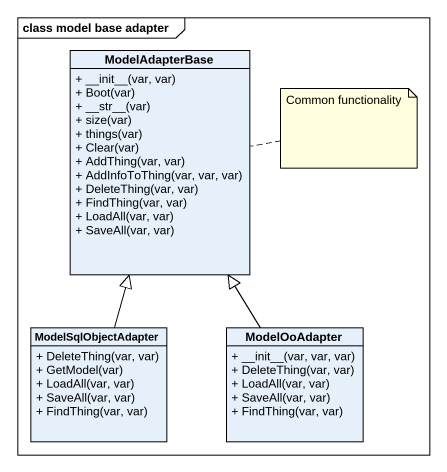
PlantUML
@startuml
mainframe class model base adapter
hide circle
hide empty members
skinparam classAttributeIconSize 0
class ModelAdapterBase {
  + ~__init~__(var, var)
  + Boot(var)
  + ~__str~__(var)
  + size(var)
  + things(var)
  + Clear(var)
  + AddThing(var, var)
  + AddInfoToThing(var, var, var)
  + DeleteThing(var, var)
  + FindThing(var, var)
  + LoadAll(var, var)
  + SaveAll(var, var)
}
class ModelSqlObjectAdapter {
  + DeleteThing(var, var)
  + GetModel(var)
  + LoadAll(var, var)
  + SaveAll(var, var)
  + FindThing(var, var)
}
class ModelOoAdapter {
  + ~__init~__(var, var, var)
  + DeleteThing(var, var)
  + LoadAll(var, var)
  + SaveAll(var, var)
  + FindThing(var, var)
}
ModelSqlObjectAdapter -up-|> ModelAdapterBase
ModelOoAdapter -up-|> ModelAdapterBase
note right of ModelAdapterBase : Common functionality
@enduml
